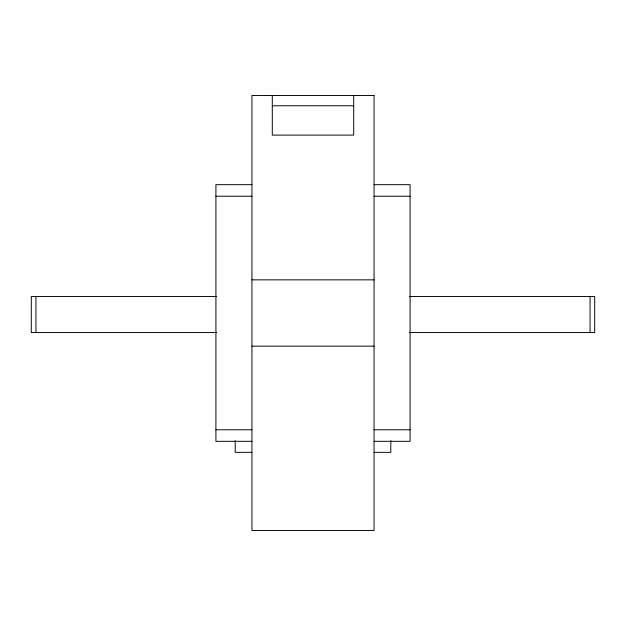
<?xml version="1.0" encoding="UTF-8"?>
<svg xmlns="http://www.w3.org/2000/svg" width="626" height="626" viewBox="0 0 626 626"><rect width="100%" height="100%" fill="white"/><g stroke="black" fill="none" stroke-linecap="round" stroke-linejoin="round"><path stroke-width="0.94" d="M590.052 332.555L590.052 296.528M272.294 105.747L353.706 105.747M251.942 184.678L215.915 184.678L215.915 441.322L251.942 441.322M374.058 184.678L410.085 184.678L410.085 441.322L374.058 441.322M215.915 196.228L251.942 196.228M374.058 196.228L410.085 196.228M251.942 279.853L374.058 279.853M216.518 296.528L31.3 296.528L31.3 332.555L216.518 332.555M409.482 296.528L594.7 296.528L594.7 332.555L409.482 332.555M251.942 346.147L374.058 346.147M215.915 429.772L251.942 429.772M374.058 429.772L410.085 429.772M251.942 452.34L235.204 452.34L235.204 440.618M374.058 452.34L390.796 452.34L390.796 440.618M353.706 95.504L353.706 135.106L272.294 135.106L272.294 95.504M35.948 296.528L35.948 332.555M374.058 95.504L251.942 95.504L251.942 530.496L374.058 530.496L374.058 95.504"/></g></svg>
